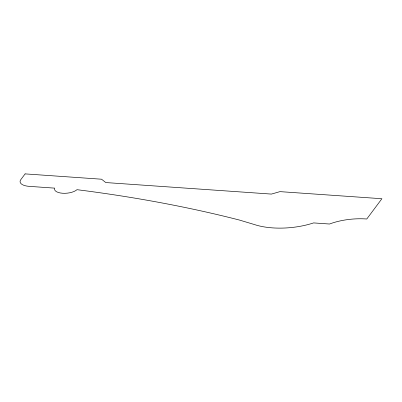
<?xml version="1.0" encoding="UTF-8"?>
<svg xmlns="http://www.w3.org/2000/svg" width="402" height="402" viewBox="0 0 402 402"><rect width="100%" height="100%" fill="white"/><g stroke="black" fill="none" stroke-linecap="round" stroke-linejoin="round"><path stroke-width="0.6" d="M25.105 173.89L20.783 179.679A13.502 5.749 -5.3 0 0 29.205 186.357L54.692 188.136A11.954 5.09 -5.3 0 0 62.596 193.251A11.954 5.09 -5.3 0 0 76.988 189.684A874.325 372.267 -5.3 0 1 239.371 220.035L254.561 224.592A49.366 21.02 -5.3 0 0 313.585 222.914L329.509 224.02A41.235 17.557 -5.3 0 1 366.77 219L381.9 198.729L279.958 191.633L271.425 194.086L105.771 182.553L101.56 179.212L25.105 173.89"/></g></svg>
